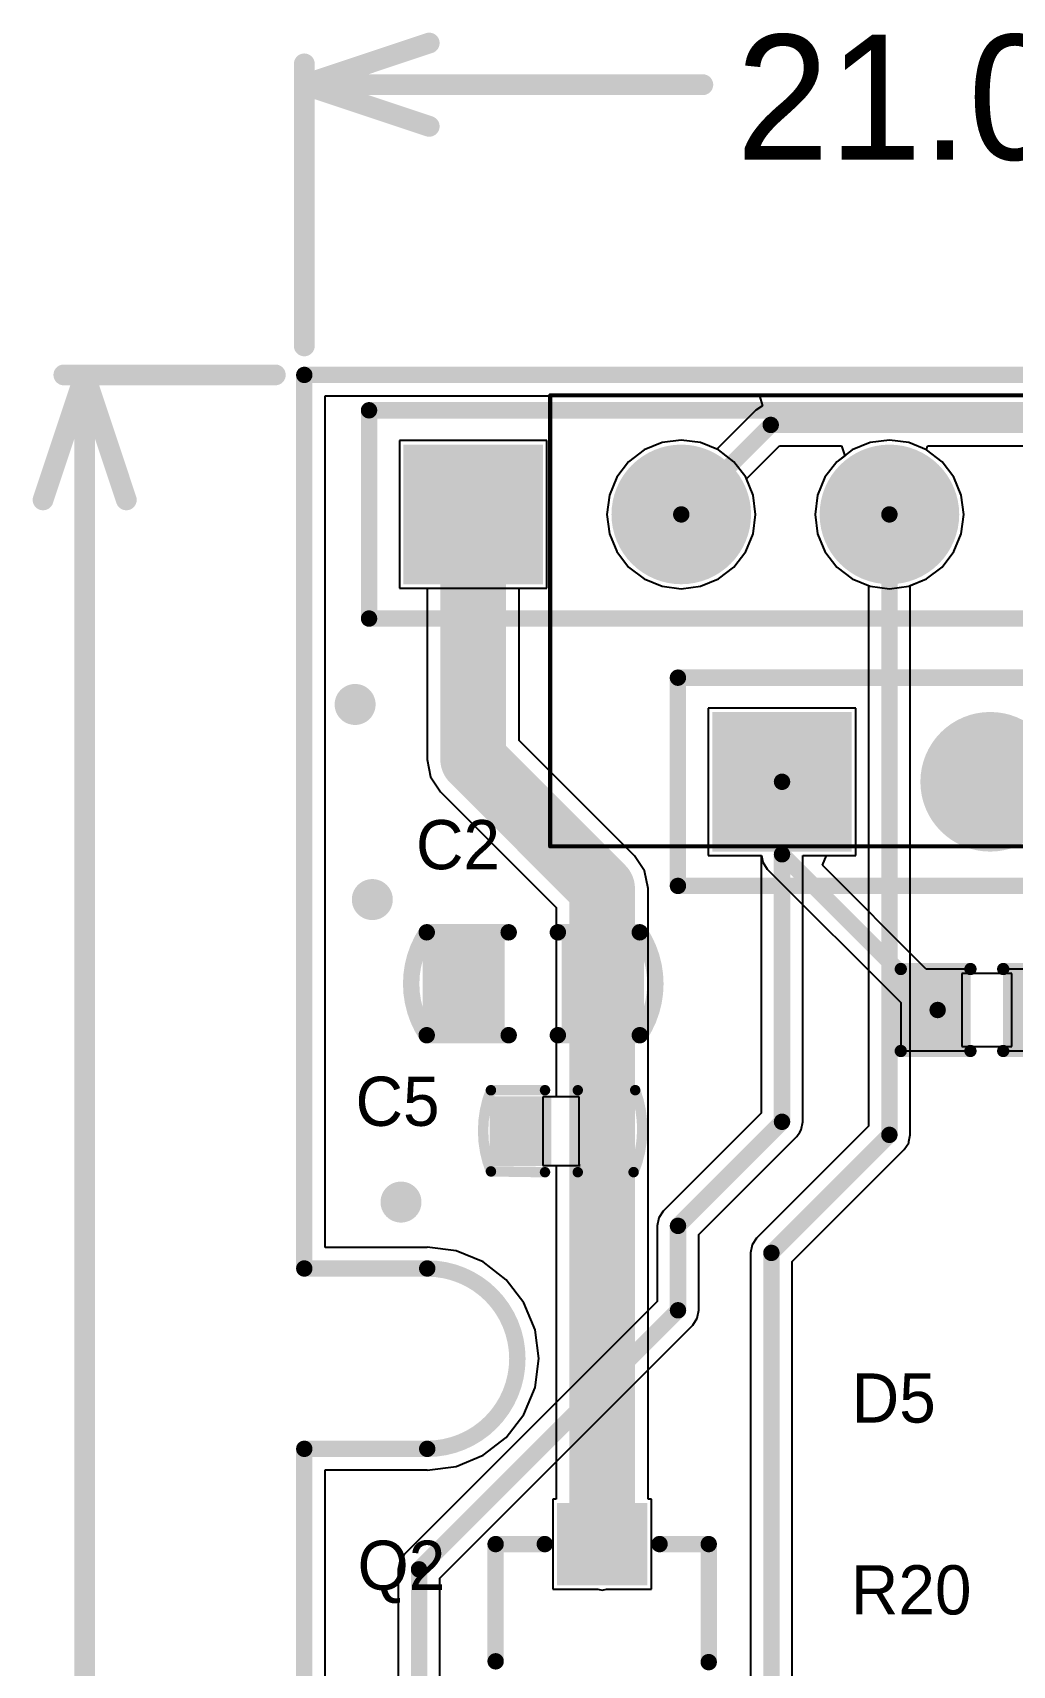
# Model space of a CAD drawing. Extents: x 10.58 to 11.54, y 9.91 to 15.27.
# Drawn here: x 10.578 to 11.049, y 14.482 to 15.266 of the extents above; entities that cross this region are included whole.
import ezdxf

# ---------------------------------------------------------------- set-up
doc = ezdxf.new("R2010")
doc.units = 0
doc.layers.get('0').update_dxf_attribs({"linetype": 'CONTINUOUS'})
for name, color, linetype in [('BOTTOMLAYER', 5, 'CONTINUOUS'), ('BOTTOMSOLDER', 6, 'CONTINUOUS'), ('KEEPOUTLAYER', 6, 'CONTINUOUS'), ('MECHANICAL2', 216, 'CONTINUOUS'), ('MULTILAYER', 9, 'CONTINUOUS'), ('PADHOLELAYER', 156, 'CONTINUOUS'), ('TOPLAYER', 1, 'CONTINUOUS'), ('TOPOVERLAY', 2, 'CONTINUOUS'), ('TOPPASTE', 8, 'CONTINUOUS'), ('TOPSOLDER', 216, 'CONTINUOUS'), ('VIAHOLELAYER', 16, 'CONTINUOUS')]:
    doc.layers.add(name, color=color, linetype=linetype)

# ---------------------------------------------------------------- blocks, each defined once
blk = doc.blocks.new('SOT_23_4')
at = {"layer": 'TOPLAYER'}
for points in [[(-0.017716, -0.015748), (0.017716, -0.015748), (-0.017716, 0.015748), (0.017716, 0.015748)], [(-0.055118, -0.102362), (-0.019685, -0.102362), (-0.055118, -0.070866), (-0.019685, -0.070866)], [(0.019686, -0.102362), (0.055119, -0.102362), (0.019686, -0.070866), (0.055119, -0.070866)]]:
    blk.add_solid(points, dxfattribs=at)
at = {"layer": 'TOPOVERLAY', "const_width": 0.003937}
for points in [[(-0.05315, 0, 1), (-0.049213, 0, 1)], [(-0.05315, 0, 1), (-0.049213, 0, 1)], [(-0.029528, 0, 1), (-0.025591, 0, 1)], [(0.025591, 0, 1), (0.029528, 0, 1)], [(0.049213, 0, 1), (0.05315, 0, 1)], [(0.049213, 0, 1), (0.05315, 0, 1)], [(-0.05315, -0.056299, 1), (-0.049213, -0.056299, 1)], [(0.049213, -0.056693, 1), (0.05315, -0.056693, 1)]]:
    blk.add_lwpolyline(points, format="xyb", close=True, dxfattribs=at)
at = {"layer": 'TOPOVERLAY', "const_width": 0.007874}
for points in [[(-0.051181, -0.056299), (-0.051181, 0)], [(-0.051181, 0), (-0.027559, 0)], [(0.027559, 0), (0.051181, 0)], [(0.051181, -0.056693), (0.051181, 0)]]:
    blk.add_lwpolyline(points, dxfattribs=at)
at = {"layer": 'TOPPASTE'}
for points in [[(-0.017716, -0.015748), (0.017716, -0.015748), (-0.017716, 0.015748), (0.017716, 0.015748)], [(-0.055118, -0.102362), (-0.019685, -0.102362), (-0.055118, -0.070866), (-0.019685, -0.070866)], [(0.019686, -0.102362), (0.055119, -0.102362), (0.019686, -0.070866), (0.055119, -0.070866)]]:
    blk.add_solid(points, dxfattribs=at)
at = {"layer": 'TOPSOLDER'}
for points in [[(-0.021716, -0.019748), (0.021716, -0.019748), (-0.021716, 0.019748), (0.021716, 0.019748)], [(-0.059118, -0.106362), (-0.015685, -0.106362), (-0.059118, -0.066866), (-0.015685, -0.066866)], [(0.015686, -0.106362), (0.059118, -0.106362), (0.015686, -0.066866), (0.059118, -0.066866)]]:
    blk.add_solid(points, dxfattribs=at)
blk = doc.blocks.new('C_0603_14')
at = {"layer": 'TOPLAYER'}
for points in [[(-0.017717, -0.019685), (-0.017717, 0.019685), (-0.049213, -0.019685), (-0.049213, 0.019685)], [(0.049213, -0.019685), (0.049213, 0.019685), (0.017717, -0.019685), (0.017717, 0.019685)]]:
    blk.add_solid(points, dxfattribs=at)
at = {"layer": 'TOPOVERLAY', "const_width": 0.007874}
for points in [[(-0.051181, -0.024708, -0.302775), (-0.051181, 0.024708)], [(0.051181, 0.024708, -0.302775), (0.051181, -0.024708)]]:
    blk.add_lwpolyline(points, format="xyb", dxfattribs=at)
at = {"layer": 'TOPOVERLAY', "const_width": 0.003937}
for points in [[(-0.05315, 0.024708, 1), (-0.049213, 0.024708, 1)], [(-0.05315, 0.024708, 1), (-0.049213, 0.024708, 1)], [(-0.01378, 0.024708, 1), (-0.009843, 0.024708, 1)], [(0.009843, 0.024708, 1), (0.01378, 0.024708, 1)], [(0.049213, 0.024708, 1), (0.05315, 0.024708, 1)], [(0.049213, 0.024708, 1), (0.05315, 0.024708, 1)], [(-0.05315, -0.024708, 1), (-0.049213, -0.024708, 1)], [(-0.05315, -0.024708, 1), (-0.049213, -0.024708, 1)], [(-0.01378, -0.024708, 1), (-0.009843, -0.024708, 1)], [(0.009843, -0.024708, 1), (0.01378, -0.024708, 1)], [(0.049213, -0.024708, 1), (0.05315, -0.024708, 1)], [(0.049213, -0.024708, 1), (0.05315, -0.024708, 1)]]:
    blk.add_lwpolyline(points, format="xyb", close=True, dxfattribs=at)
at = {"layer": 'TOPOVERLAY', "const_width": 0.007874}
for points in [[(-0.051181, 0.024708), (-0.011811, 0.024708)], [(0.011811, 0.024708), (0.051181, 0.024708)], [(-0.051181, -0.024708), (-0.011811, -0.024708)], [(0.011811, -0.024708), (0.051181, -0.024708)]]:
    blk.add_lwpolyline(points, dxfattribs=at)
at = {"layer": 'TOPPASTE'}
for points in [[(-0.017717, -0.019685), (-0.017717, 0.019685), (-0.049213, -0.019685), (-0.049213, 0.019685)], [(0.049213, -0.019685), (0.049213, 0.019685), (0.017717, -0.019685), (0.017717, 0.019685)]]:
    blk.add_solid(points, dxfattribs=at)
at = {"layer": 'TOPSOLDER'}
for points in [[(-0.013717, -0.023685), (-0.013717, 0.023685), (-0.053213, -0.023685), (-0.053213, 0.023685)], [(0.053213, -0.023685), (0.053213, 0.023685), (0.013717, -0.023685), (0.013717, 0.023685)]]:
    blk.add_solid(points, dxfattribs=at)
blk = doc.blocks.new('C_0402_17')
at = {"layer": 'TOPLAYER'}
for p, q in [((0.008518, 0.0165), (-0.008982, 0.0165)), ((-0.008982, 0.0165), (-0.008982, -0.0165)), ((0.008518, -0.016), (0.008518, 0.0165)), ((-0.008982, -0.0165), (0.009018, -0.0165)), ((0.009018, -0.0165), (0.008518, -0.016))]:
    blk.add_line(p, q, dxfattribs=at)
for points in [[(-0.00884, -0.012795), (-0.00884, 0.012795), (-0.030494, -0.012795), (-0.030494, 0.012795)], [(0.03053, -0.012795), (0.03053, 0.012795), (0.008876, -0.012795), (0.008876, 0.012795)]]:
    blk.add_solid(points, dxfattribs=at)
at = {"layer": 'TOPOVERLAY', "const_width": 0.005}
for points in [[(-0.03382, -0.019341, -0.193022), (-0.033854, 0.01965)], [(0.035464, 0.019716, -0.191665), (0.034708, -0.019637)]]:
    blk.add_lwpolyline(points, format="xyb", dxfattribs=at)
at = {"layer": 'TOPOVERLAY', "const_width": 0.0025}
for points in [[(-0.035104, 0.01965, 1), (-0.032604, 0.01965, 1)], [(-0.03509, 0.019685, 1), (-0.03259, 0.019685, 1)], [(-0.009106, 0.019685, 1), (-0.006606, 0.019685, 1)], [(0.006642, 0.019685, 1), (0.009142, 0.019685, 1)], [(0.034214, 0.019716, 1), (0.036714, 0.019716, 1)], [(0.034225, 0.019685, 1), (0.036726, 0.019685, 1)], [(-0.03509, -0.019291, 1), (-0.03259, -0.019291, 1)], [(-0.03507, -0.019341, 1), (-0.03257, -0.019341, 1)], [(-0.009106, -0.019685, 1), (-0.006606, -0.019685, 1)], [(0.006642, -0.019685, 1), (0.009142, -0.019685, 1)], [(0.033438, -0.019685, 1), (0.035938, -0.019685, 1)], [(0.033458, -0.019637, 1), (0.035958, -0.019637, 1)]]:
    blk.add_lwpolyline(points, format="xyb", close=True, dxfattribs=at)
at = {"layer": 'TOPOVERLAY', "const_width": 0.005}
for points in [[(-0.03384, 0.019685), (-0.007856, 0.019685)], [(0.007892, 0.019685), (0.035476, 0.019685)], [(-0.03384, -0.019291), (-0.007856, -0.019685)], [(0.007892, -0.019685), (0.034688, -0.019685)]]:
    blk.add_lwpolyline(points, dxfattribs=at)
at = {"layer": 'TOPPASTE'}
for points in [[(-0.00884, -0.012795), (-0.00884, 0.012795), (-0.030494, -0.012795), (-0.030494, 0.012795)], [(0.03053, -0.012795), (0.03053, 0.012795), (0.008876, -0.012795), (0.008876, 0.012795)]]:
    blk.add_solid(points, dxfattribs=at)
at = {"layer": 'TOPSOLDER'}
for points in [[(-0.00484, -0.016795), (-0.00484, 0.016795), (-0.034494, -0.016795), (-0.034494, 0.016795)], [(0.03453, -0.016795), (0.03453, 0.016795), (0.004876, -0.016795), (0.004876, 0.016795)]]:
    blk.add_solid(points, dxfattribs=at)
blk = doc.blocks.new('HDR1X5_27')
at = {"layer": 'BOTTOMLAYER', "const_width": 0.029528}
for points in [[(0.085236, 0, 1), (0.114764, 0, 1)], [(0.185236, 0, 1), (0.214764, 0, 1)], [(0.285236, 0, 1), (0.314764, 0, 1)], [(0.385236, 0, 1), (0.414764, 0, 1)]]:
    blk.add_lwpolyline(points, format="xyb", close=True, dxfattribs=at)
at = {"layer": 'BOTTOMLAYER'}
blk.add_solid([(-0.029528, -0.029528), (0.029528, -0.029528), (-0.029528, 0.029528), (0.029528, 0.029528)], dxfattribs=at)
at = {"layer": 'BOTTOMSOLDER', "const_width": 0.033528}
for points in [[(0.083236, 0, 1), (0.116764, 0, 1)], [(0.183236, 0, 1), (0.216764, 0, 1)], [(0.283236, 0, 1), (0.316764, 0, 1)], [(0.383236, 0, 1), (0.416764, 0, 1)]]:
    blk.add_lwpolyline(points, format="xyb", close=True, dxfattribs=at)
at = {"layer": 'BOTTOMSOLDER'}
blk.add_solid([(-0.033528, -0.033528), (0.033528, -0.033528), (-0.033528, 0.033528), (0.033528, 0.033528)], dxfattribs=at)
at = {"layer": 'MULTILAYER', "const_width": 0.029528}
for points in [[(0.085236, 0, 1), (0.114764, 0, 1)], [(0.185236, 0, 1), (0.214764, 0, 1)], [(0.285236, 0, 1), (0.314764, 0, 1)], [(0.385236, 0, 1), (0.414764, 0, 1)]]:
    blk.add_lwpolyline(points, format="xyb", close=True, dxfattribs=at)
at = {"layer": 'MULTILAYER'}
blk.add_solid([(-0.029528, -0.029528), (0.029528, -0.029528), (-0.029528, 0.029528), (0.029528, 0.029528)], dxfattribs=at)
at = {"layer": 'PADHOLELAYER', "const_width": 0.017716}
for points in [[(-0.008858, 0, 1), (0.008858, 0, 1)], [(0.091142, 0, 1), (0.108858, 0, 1)], [(0.191142, 0, 1), (0.208858, 0, 1)], [(0.291142, 0, 1), (0.308858, 0, 1)], [(0.391142, 0, 1), (0.408858, 0, 1)]]:
    blk.add_lwpolyline(points, format="xyb", close=True, dxfattribs=at)
at = {"layer": 'TOPLAYER', "const_width": 0.029528}
for points in [[(0.085236, 0, 1), (0.114764, 0, 1)], [(0.185236, 0, 1), (0.214764, 0, 1)], [(0.285236, 0, 1), (0.314764, 0, 1)], [(0.385236, 0, 1), (0.414764, 0, 1)]]:
    blk.add_lwpolyline(points, format="xyb", close=True, dxfattribs=at)
at = {"layer": 'TOPLAYER'}
blk.add_solid([(-0.029528, -0.029528), (0.029528, -0.029528), (-0.029528, 0.029528), (0.029528, 0.029528)], dxfattribs=at)
at = {"layer": 'TOPOVERLAY', "const_width": 0.007874}
for points in [[(-0.05, -0.05), (-0.05, 0.05)], [(-0.05, 0.05), (0.45, 0.05)], [(0.45, -0.05), (0.45, 0.05)], [(-0.05, -0.05), (0.45, -0.05)]]:
    blk.add_lwpolyline(points, dxfattribs=at)
at = {"layer": 'TOPOVERLAY', "const_width": 0.003937}
for points in [[(-0.051969, 0.05, 1), (-0.048031, 0.05, 1)], [(-0.051969, 0.05, 1), (-0.048031, 0.05, 1)], [(0.448032, 0.05, 1), (0.451968, 0.05, 1)], [(0.448032, 0.05, 1), (0.451968, 0.05, 1)], [(-0.051969, -0.05, 1), (-0.048031, -0.05, 1)], [(-0.051969, -0.05, 1), (-0.048031, -0.05, 1)], [(0.448032, -0.05, 1), (0.451968, -0.05, 1)], [(0.448032, -0.05, 1), (0.451968, -0.05, 1)]]:
    blk.add_lwpolyline(points, format="xyb", close=True, dxfattribs=at)
at = {"layer": 'TOPSOLDER', "const_width": 0.033528}
for points in [[(0.083236, 0, 1), (0.116764, 0, 1)], [(0.183236, 0, 1), (0.216764, 0, 1)], [(0.283236, 0, 1), (0.316764, 0, 1)], [(0.383236, 0, 1), (0.416764, 0, 1)]]:
    blk.add_lwpolyline(points, format="xyb", close=True, dxfattribs=at)
at = {"layer": 'TOPSOLDER'}
blk.add_solid([(-0.033528, -0.033528), (0.033528, -0.033528), (-0.033528, 0.033528), (0.033528, 0.033528)], dxfattribs=at)
blk = doc.blocks.new('HDR1X4_28')
at = {"layer": 'BOTTOMLAYER', "const_width": 0.029528}
for points in [[(0.085236, 0, 1), (0.114764, 0, 1)], [(0.185236, 0, 1), (0.214764, 0, 1)], [(0.285236, 0, 1), (0.314764, 0, 1)]]:
    blk.add_lwpolyline(points, format="xyb", close=True, dxfattribs=at)
at = {"layer": 'BOTTOMLAYER'}
blk.add_solid([(-0.029528, -0.029528), (0.029528, -0.029528), (-0.029528, 0.029528), (0.029528, 0.029528)], dxfattribs=at)
at = {"layer": 'BOTTOMSOLDER', "const_width": 0.033528}
for points in [[(0.083236, 0, 1), (0.116764, 0, 1)], [(0.183236, 0, 1), (0.216764, 0, 1)], [(0.283236, 0, 1), (0.316764, 0, 1)]]:
    blk.add_lwpolyline(points, format="xyb", close=True, dxfattribs=at)
at = {"layer": 'BOTTOMSOLDER'}
blk.add_solid([(-0.033528, -0.033528), (0.033528, -0.033528), (-0.033528, 0.033528), (0.033528, 0.033528)], dxfattribs=at)
at = {"layer": 'MULTILAYER', "const_width": 0.029528}
for points in [[(0.085236, 0, 1), (0.114764, 0, 1)], [(0.185236, 0, 1), (0.214764, 0, 1)], [(0.285236, 0, 1), (0.314764, 0, 1)]]:
    blk.add_lwpolyline(points, format="xyb", close=True, dxfattribs=at)
at = {"layer": 'MULTILAYER'}
blk.add_solid([(-0.029528, -0.029528), (0.029528, -0.029528), (-0.029528, 0.029528), (0.029528, 0.029528)], dxfattribs=at)
at = {"layer": 'PADHOLELAYER', "const_width": 0.017716}
for points in [[(-0.008858, 0, 1), (0.008858, 0, 1)], [(0.091142, 0, 1), (0.108858, 0, 1)], [(0.191142, 0, 1), (0.208858, 0, 1)], [(0.291142, 0, 1), (0.308858, 0, 1)]]:
    blk.add_lwpolyline(points, format="xyb", close=True, dxfattribs=at)
at = {"layer": 'TOPLAYER', "const_width": 0.029528}
for points in [[(0.085236, 0, 1), (0.114764, 0, 1)], [(0.185236, 0, 1), (0.214764, 0, 1)], [(0.285236, 0, 1), (0.314764, 0, 1)]]:
    blk.add_lwpolyline(points, format="xyb", close=True, dxfattribs=at)
at = {"layer": 'TOPLAYER'}
blk.add_solid([(-0.029528, -0.029528), (0.029528, -0.029528), (-0.029528, 0.029528), (0.029528, 0.029528)], dxfattribs=at)
at = {"layer": 'TOPOVERLAY', "const_width": 0.007874}
for points in [[(-0.05, -0.05), (-0.05, 0.05)], [(-0.05, 0.05), (0.35, 0.05)], [(0.35, -0.05), (0.35, 0.05)], [(-0.05, -0.05), (0.35, -0.05)]]:
    blk.add_lwpolyline(points, dxfattribs=at)
at = {"layer": 'TOPOVERLAY', "const_width": 0.003937}
for points in [[(-0.051969, 0.05, 1), (-0.048031, 0.05, 1)], [(-0.051969, 0.05, 1), (-0.048031, 0.05, 1)], [(0.348031, 0.05, 1), (0.351969, 0.05, 1)], [(0.348031, 0.05, 1), (0.351969, 0.05, 1)], [(-0.051969, -0.05, 1), (-0.048031, -0.05, 1)], [(-0.051969, -0.05, 1), (-0.048031, -0.05, 1)], [(0.348031, -0.05, 1), (0.351969, -0.05, 1)], [(0.348031, -0.05, 1), (0.351969, -0.05, 1)]]:
    blk.add_lwpolyline(points, format="xyb", close=True, dxfattribs=at)
at = {"layer": 'TOPSOLDER', "const_width": 0.033528}
for points in [[(0.083236, 0, 1), (0.116764, 0, 1)], [(0.183236, 0, 1), (0.216764, 0, 1)], [(0.283236, 0, 1), (0.316764, 0, 1)]]:
    blk.add_lwpolyline(points, format="xyb", close=True, dxfattribs=at)
at = {"layer": 'TOPSOLDER'}
blk.add_solid([(-0.033528, -0.033528), (0.033528, -0.033528), (-0.033528, 0.033528), (0.033528, 0.033528)], dxfattribs=at)
blk = doc.blocks.new('R_0402_49')
at = {"layer": 'TOPLAYER'}
for p, q in [((0.017, 0.0175), (-0.007, 0.0175)), ((-0.007, 0.0175), (-0.007, -0.0175)), ((0.017, -0.0175), (0.017, 0.0175)), ((-0.007, -0.0175), (0.017, -0.0175))]:
    blk.add_line(p, q, dxfattribs=at)
for points in [[(-0.006811, -0.01378), (-0.006811, 0.01378), (-0.030433, -0.01378), (-0.030433, 0.01378)], [(0.040433, -0.01378), (0.040433, 0.01378), (0.016811, -0.01378), (0.016811, 0.01378)]]:
    blk.add_solid(points, dxfattribs=at)
at = {"layer": 'TOPOVERLAY', "const_width": 0.005906}
for points in [[(-0.036339, -0.019685), (-0.036339, 0.019685)], [(-0.036339, 0.019685), (-0.002874, 0.019685)], [(0.012874, 0.019685), (0.046339, 0.019685)], [(0.046339, -0.019685), (0.046339, 0.019685)], [(-0.036339, -0.019685), (-0.002874, -0.019685)], [(0.012874, -0.019685), (0.046339, -0.019685)]]:
    blk.add_lwpolyline(points, dxfattribs=at)
at = {"layer": 'TOPOVERLAY', "const_width": 0.002953}
for points in [[(-0.037815, 0.019685, 1), (-0.034862, 0.019685, 1)], [(-0.037815, 0.019685, 1), (-0.034862, 0.019685, 1)], [(-0.00435, 0.019685, 1), (-0.001398, 0.019685, 1)], [(0.011398, 0.019685, 1), (0.01435, 0.019685, 1)], [(0.044862, 0.019685, 1), (0.047815, 0.019685, 1)], [(0.044862, 0.019685, 1), (0.047815, 0.019685, 1)], [(-0.037815, -0.019685, 1), (-0.034862, -0.019685, 1)], [(-0.037815, -0.019685, 1), (-0.034862, -0.019685, 1)], [(-0.00435, -0.019685, 1), (-0.001398, -0.019685, 1)], [(0.011398, -0.019685, 1), (0.01435, -0.019685, 1)], [(0.044862, -0.019685, 1), (0.047815, -0.019685, 1)], [(0.044862, -0.019685, 1), (0.047815, -0.019685, 1)]]:
    blk.add_lwpolyline(points, format="xyb", close=True, dxfattribs=at)
at = {"layer": 'TOPPASTE'}
for points in [[(-0.006811, -0.01378), (-0.006811, 0.01378), (-0.030433, -0.01378), (-0.030433, 0.01378)], [(0.040433, -0.01378), (0.040433, 0.01378), (0.016811, -0.01378), (0.016811, 0.01378)]]:
    blk.add_solid(points, dxfattribs=at)
at = {"layer": 'TOPSOLDER'}
for points in [[(-0.002811, -0.01778), (-0.002811, 0.01778), (-0.034433, -0.01778), (-0.034433, 0.01778)], [(0.044433, -0.01778), (0.044433, 0.01778), (0.012811, -0.01778), (0.012811, 0.01778)]]:
    blk.add_solid(points, dxfattribs=at)

msp = doc.modelspace()

# ---------------------------------------------------------------- linework, layer by layer
at = {"layer": 'BOTTOMLAYER'}
for p, q in [((10.718394, 14.683002), (10.718394, 15.092065)), ((10.718394, 15.092065), (10.927038, 15.092065)), ((10.928489, 15.087281), (10.925347, 15.085181)), ((10.927038, 15.092065), (10.928489, 15.087281)), ((10.925347, 15.085181), (10.906543, 15.066377)), ((10.824892, 15.070534), (10.754026, 15.070534)), ((10.754026, 15.070534), (10.754026, 14.999668)), ((10.824892, 14.999668), (10.824892, 15.070534)), ((10.889459, 15.070839), (10.880209, 15.069622)), ((10.898709, 15.069622), (10.889459, 15.070839)), ((10.871589, 15.066051), (10.864188, 15.060372)), ((10.880209, 15.069622), (10.871589, 15.066051)), ((10.906543, 15.066377), (10.898709, 15.069622)), ((10.920735, 15.052184), (10.9366, 15.06805)), ((10.9366, 15.06805), (10.966416, 15.06805)), ((10.968023, 15.063315), (10.964188, 15.060372)), ((10.966416, 15.06805), (10.968023, 15.063315)), ((11.007328, 15.066051), (11.007726, 15.06805)), ((11.01473, 15.060372), (11.007328, 15.066051)), ((11.007726, 15.06805), (11.166416, 15.06805)), ((10.864188, 15.060372), (10.858508, 15.05297)), ((10.964188, 15.060372), (10.958508, 15.05297)), ((11.020409, 15.05297), (11.01473, 15.060372)), ((10.858508, 15.05297), (10.854938, 15.044351)), ((10.92398, 15.044351), (10.920735, 15.052184)), ((10.958508, 15.05297), (10.954938, 15.044351)), ((11.02398, 15.044351), (11.020409, 15.05297)), ((10.854938, 15.044351), (10.85372, 15.035101)), ((10.925197, 15.035101), (10.92398, 15.044351)), ((10.954938, 15.044351), (10.95372, 15.035101)), ((11.025198, 15.035101), (11.02398, 15.044351)), ((10.85372, 15.035101), (10.854938, 15.025851)), ((10.92398, 15.025851), (10.925197, 15.035101)), ((10.95372, 15.035101), (10.954938, 15.025851)), ((11.02398, 15.025851), (11.025198, 15.035101)), ((10.854938, 15.025851), (10.858508, 15.017231)), ((10.920409, 15.017231), (10.92398, 15.025851)), ((10.954938, 15.025851), (10.958508, 15.017231)), ((11.020409, 15.017231), (11.02398, 15.025851)), ((10.858508, 15.017231), (10.864188, 15.00983)), ((10.91473, 15.00983), (10.920409, 15.017231)), ((10.958508, 15.017231), (10.964188, 15.00983)), ((11.01473, 15.00983), (11.020409, 15.017231)), ((10.864188, 15.00983), (10.871589, 15.00415)), ((10.907328, 15.00415), (10.91473, 15.00983)), ((10.964188, 15.00983), (10.971589, 15.00415)), ((11.007328, 15.00415), (11.01473, 15.00983)), ((10.871589, 15.00415), (10.880209, 15.00058)), ((10.880209, 15.00058), (10.889459, 14.999362)), ((10.889459, 14.999362), (10.898709, 15.00058)), ((10.898709, 15.00058), (10.907328, 15.00415)), ((10.971589, 15.00415), (10.979423, 15.000905)), ((10.979423, 15.000905), (10.979423, 14.741294)), ((10.999494, 15.000905), (11.007328, 15.00415)), ((10.999494, 14.737138), (10.999494, 15.000905)), ((10.754026, 14.999668), (10.824892, 14.999668)), ((10.973292, 14.942134), (10.902426, 14.942134)), ((10.902426, 14.942134), (10.902426, 14.871268)), ((10.973292, 14.871268), (10.973292, 14.942134)), ((10.902426, 14.871268), (10.927824, 14.871268)), ((10.927824, 14.871268), (10.927824, 14.747568)), ((10.947894, 14.743412), (10.947894, 14.871268)), ((10.947894, 14.871268), (10.973292, 14.871268)), ((10.927824, 14.747568), (10.88079, 14.700535)), ((10.979423, 14.741294), (10.925672, 14.687543)), ((10.94713, 14.739571), (10.947894, 14.743412)), ((10.897922, 14.689282), (10.944955, 14.736315)), ((10.944955, 14.736315), (10.946408, 14.738491)), ((10.946408, 14.738491), (10.94713, 14.739571)), ((10.996555, 14.730042), (10.99873, 14.733297)), ((10.99873, 14.733297), (10.998857, 14.733934)), ((10.998857, 14.733934), (10.999494, 14.737138)), ((10.942804, 14.67629), (10.996555, 14.730042)), ((10.878615, 14.69728), (10.877851, 14.693439)), ((10.88079, 14.700535), (10.878615, 14.69728)), ((10.877851, 14.693439), (10.877851, 14.657045)), ((10.897922, 14.652888), (10.897922, 14.689282)), ((10.925672, 14.687543), (10.923497, 14.684287)), ((10.767414, 14.683002), (10.718394, 14.683002)), ((10.781289, 14.681441), (10.767414, 14.683268)), ((10.767414, 14.683268), (10.767414, 14.683002)), ((10.794218, 14.676085), (10.781289, 14.681441)), ((10.923497, 14.684287), (10.922733, 14.680447)), ((10.922733, 14.680447), (10.922733, 13.722179)), ((10.805321, 14.667566), (10.794218, 14.676085)), ((10.942804, 13.815668), (10.942804, 14.67629)), ((10.81384, 14.656463), (10.805321, 14.667566)), ((10.877851, 14.657045), (10.756381, 14.535574)), ((10.819195, 14.643534), (10.81384, 14.656463)), ((10.894982, 14.645792), (10.897158, 14.649048)), ((10.897158, 14.649048), (10.897922, 14.652888)), ((10.897922, 14.652888), (10.897922, 14.652888)), ((10.897922, 14.652888), (10.897922, 14.652888)), ((10.897922, 14.652888), (10.897922, 14.652888)), ((10.897922, 14.652888), (10.897922, 14.652888)), ((10.897922, 14.652888), (10.897922, 14.652888)), ((10.897922, 14.652888), (10.897922, 14.652888)), ((10.897922, 14.652888), (10.897922, 14.652888)), ((10.897922, 14.652888), (10.897922, 14.652888)), ((10.897922, 14.652888), (10.897922, 14.652888)), ((10.897922, 14.652888), (10.897922, 14.652888)), ((10.897922, 14.652888), (10.897922, 14.652888)), ((10.897922, 14.652888), (10.897922, 14.652888)), ((10.897922, 14.652888), (10.897922, 14.652888)), ((10.897922, 14.652888), (10.897922, 14.652888)), ((10.897922, 14.652888), (10.897922, 14.652888)), ((10.897922, 14.652888), (10.897922, 14.652888)), ((10.897922, 14.652888), (10.897922, 14.652888)), ((10.897922, 14.652888), (10.897922, 14.652888)), ((10.897922, 14.652888), (10.897922, 14.652888)), ((10.897922, 14.652888), (10.897922, 14.652888)), ((10.897922, 14.652888), (10.897922, 14.652888)), ((10.897922, 14.652888), (10.897922, 14.652888)), ((10.897922, 14.652888), (10.897922, 14.652888)), ((10.897922, 14.652888), (10.897922, 14.652888)), ((10.897922, 14.652888), (10.897922, 14.652888)), ((10.897922, 14.652888), (10.897922, 14.652888)), ((10.897922, 14.652888), (10.897922, 14.652888)), ((10.897922, 14.652888), (10.897922, 14.652888)), ((10.897922, 14.652888), (10.897922, 14.652888)), ((10.897922, 14.652888), (10.897922, 14.652888)), ((10.897922, 14.652888), (10.897922, 14.652888)), ((10.897922, 14.652888), (10.897922, 14.652888)), ((10.897922, 14.652888), (10.897922, 14.652888)), ((10.897922, 14.652888), (10.897922, 14.652888)), ((10.773512, 14.524322), (10.894982, 14.645792)), ((10.821022, 14.629659), (10.819195, 14.643534)), ((10.819195, 14.615785), (10.821022, 14.629659)), ((10.81384, 14.602855), (10.819195, 14.615785)), ((10.805321, 14.591753), (10.81384, 14.602855)), ((10.794218, 14.583233), (10.805321, 14.591753)), ((10.767414, 14.576051), (10.781289, 14.577878)), ((10.781289, 14.577878), (10.794218, 14.583233)), ((10.718394, 12.651505), (10.718394, 14.576317)), ((10.718394, 14.576317), (10.767414, 14.576317)), ((10.767414, 14.576317), (10.767414, 14.576051)), ((10.754205, 14.532319), (10.753442, 14.528479)), ((10.756381, 14.535574), (10.754205, 14.532319)), ((10.753442, 14.528479), (10.753442, 13.612731)), ((10.773512, 13.616887), (10.773512, 14.524322))]:
    msp.add_line(p, q, dxfattribs=at)
at = {"layer": 'BOTTOMLAYER', "const_width": 0.007874}
for points in [[(10.889459, 15.035101), (10.932443, 15.078085)], [(10.932443, 15.078085), (11.423713, 15.078085)], [(10.989459, 14.737138), (10.989459, 15.035101)], [(10.937859, 14.743412), (10.937859, 14.906701)], [(10.887886, 14.693439), (10.937859, 14.743412)], [(10.932768, 14.680447), (10.989459, 14.737138)], [(10.887886, 14.652888), (10.887886, 14.693439)], [(10.932768, 13.722179), (10.932768, 14.680447)], [(10.763477, 14.528479), (10.887886, 14.652888)], [(10.763477, 13.61273), (10.763477, 14.528479)]]:
    msp.add_lwpolyline(points, dxfattribs=at)
at = {"layer": 'BOTTOMLAYER'}
for points, const_width in [([(10.930475, 15.078085, 1), (10.934412, 15.078085, 1)], 0.003937), ([(10.930475, 15.078085, 1), (10.934412, 15.078085, 1)], 0.003937), ([(10.88749, 15.035101, 1), (10.891427, 15.035101, 1)], 0.003937), ([(10.98749, 15.035101, 1), (10.991427, 15.035101, 1)], 0.003937), ([(10.727847, 14.943833, 1), (10.737689, 14.943833, 1)], 0.009843), ([(10.93589, 14.906701, 1), (10.939827, 14.906701, 1)], 0.003937), ([(10.736115, 14.850132, 1), (10.745957, 14.850132, 1)], 0.009843), ([(10.93589, 14.743412, 1), (10.939827, 14.743412, 1)], 0.003937), ([(10.93589, 14.743412, 1), (10.939827, 14.743412, 1)], 0.003937), ([(10.98749, 14.737138, 1), (10.991427, 14.737138, 1)], 0.003937), ([(10.98749, 14.737138, 1), (10.991427, 14.737138, 1)], 0.003937), ([(10.749894, 14.704856, 1), (10.759737, 14.704856, 1)], 0.009843), ([(10.885918, 14.693439, 1), (10.889855, 14.693439, 1)], 0.003937), ([(10.885918, 14.693439, 1), (10.889855, 14.693439, 1)], 0.003937), ([(10.9308, 14.680447, 1), (10.934737, 14.680447, 1)], 0.003937), ([(10.9308, 14.680447, 1), (10.934737, 14.680447, 1)], 0.003937), ([(10.885918, 14.652888, 1), (10.889855, 14.652888, 1)], 0.003937), ([(10.885918, 14.652888, 1), (10.889855, 14.652888, 1)], 0.003937), ([(10.761508, 14.528479, 1), (10.765445, 14.528479, 1)], 0.003937), ([(10.761508, 14.528479, 1), (10.765445, 14.528479, 1)], 0.003937)]:
    msp.add_lwpolyline(points, format="xyb", close=True, dxfattribs=dict(at, const_width=const_width))
at = {"layer": 'KEEPOUTLAYER'}
for points, const_width in [([(10.708359, 15.241471), (10.768359, 15.261471)], 0.01), ([(10.708359, 15.116038), (10.708359, 15.251471)], 0.01), ([(10.708359, 15.241471), (10.899806, 15.241471)], 0.01), ([(10.708359, 15.241471), (10.768359, 15.221471)], 0.01), ([(10.582847, 15.042101), (10.602847, 15.102101)], 0.01), ([(10.592847, 15.102101), (10.694422, 15.102101)], 0.01), ([(10.602847, 12.93514), (10.602847, 15.102101)], 0.01), ([(10.602847, 15.102101), (10.622847, 15.042101)], 0.01), ([(10.708359, 14.672966), (10.708359, 15.102101)], 0.007874), ([(10.708359, 15.102101), (11.535131, 15.102101)], 0.007874), ([(10.708359, 14.672966), (10.767414, 14.672966)], 0.007874), ([(10.708359, 12.641469), (10.708359, 14.586352)], 0.007874), ([(10.708359, 14.586352), (10.767414, 14.586352)], 0.007874)]:
    msp.add_lwpolyline(points, dxfattribs=dict(at, const_width=const_width))
for points, const_width in [([(10.765859, 15.261471, 1), (10.770859, 15.261471, 1)], 0.005), ([(10.705859, 15.251471, 1), (10.710859, 15.251471, 1)], 0.005), ([(10.705859, 15.241471, 1), (10.710859, 15.241471, 1)], 0.005), ([(10.705859, 15.241471, 1), (10.710859, 15.241471, 1)], 0.005), ([(10.705859, 15.241471, 1), (10.710859, 15.241471, 1)], 0.005), ([(10.897306, 15.241471, 1), (10.902306, 15.241471, 1)], 0.005), ([(10.765859, 15.221471, 1), (10.770859, 15.221471, 1)], 0.005), ([(10.705859, 15.116038, 1), (10.710859, 15.116038, 1)], 0.005), ([(10.590347, 15.102101, 1), (10.595347, 15.102101, 1)], 0.005), ([(10.600347, 15.102101, 1), (10.605347, 15.102101, 1)], 0.005), ([(10.600347, 15.102101, 1), (10.605347, 15.102101, 1)], 0.005), ([(10.600347, 15.102101, 1), (10.605347, 15.102101, 1)], 0.005), ([(10.691922, 15.102101, 1), (10.696922, 15.102101, 1)], 0.005), ([(10.70639, 15.102101, 1), (10.710327, 15.102101, 1)], 0.003937), ([(10.70639, 15.102101, 1), (10.710327, 15.102101, 1)], 0.003937), ([(10.580347, 15.042101, 1), (10.585347, 15.042101, 1)], 0.005), ([(10.620347, 15.042101, 1), (10.625347, 15.042101, 1)], 0.005), ([(10.70639, 14.672966, 1), (10.710327, 14.672966, 1)], 0.003937), ([(10.70639, 14.672966, 1), (10.710327, 14.672966, 1)], 0.003937), ([(10.765446, 14.672966, 1), (10.769383, 14.672966, 1)], 0.003937), ([(10.765446, 14.672966, 1), (10.769383, 14.672966, 1)], 0.003937), ([(10.70639, 14.586352, 1), (10.710327, 14.586352, 1)], 0.003937), ([(10.70639, 14.586352, 1), (10.710327, 14.586352, 1)], 0.003937), ([(10.765446, 14.586352, 1), (10.769383, 14.586352, 1)], 0.003937), ([(10.765446, 14.586352, 1), (10.769383, 14.586352, 1)], 0.003937)]:
    msp.add_lwpolyline(points, format="xyb", close=True, dxfattribs=dict(at, const_width=const_width))
at = {"layer": 'KEEPOUTLAYER', "const_width": 0.007874}
msp.add_lwpolyline([(10.767414, 14.672966, -1), (10.767414, 14.586352)], format="xyb", dxfattribs=at)
at = {"layer": 'MECHANICAL2', "const_width": 0.001969}
for points in [[(10.826469, 14.875723), (10.826469, 15.092258)], [(10.826469, 15.092258), (11.086312, 15.092258)], [(10.826469, 14.875723), (11.086312, 14.875723)]]:
    msp.add_lwpolyline(points, dxfattribs=at)
at = {"layer": 'MECHANICAL2', "const_width": 0.000984}
for points in [[(10.825977, 15.092258, 1), (10.826961, 15.092258, 1)], [(10.825977, 15.092258, 1), (10.826961, 15.092258, 1)], [(10.825977, 14.875723, 1), (10.826961, 14.875723, 1)], [(10.825977, 14.875723, 1), (10.826961, 14.875723, 1)]]:
    msp.add_lwpolyline(points, format="xyb", close=True, dxfattribs=at)
at = {"layer": 'MULTILAYER', "const_width": 0.009843}
for points in [[(10.727847, 14.943833, 1), (10.737689, 14.943833, 1)], [(10.736115, 14.850132, 1), (10.745957, 14.850132, 1)], [(10.749894, 14.704856, 1), (10.759737, 14.704856, 1)]]:
    msp.add_lwpolyline(points, format="xyb", close=True, dxfattribs=at)
at = {"layer": 'TOPLAYER'}
for p, q in [((10.718394, 14.683002), (10.718394, 15.092065)), ((10.718394, 15.092065), (11.525096, 15.092065)), ((10.824892, 15.070534), (10.754026, 15.070534)), ((10.754026, 15.070534), (10.754026, 14.999668)), ((10.824892, 14.999668), (10.824892, 15.070534)), ((10.889459, 15.070839), (10.880209, 15.069622)), ((10.898709, 15.069622), (10.889459, 15.070839)), ((10.989459, 15.070839), (10.980209, 15.069622)), ((10.998709, 15.069622), (10.989459, 15.070839)), ((10.871589, 15.066051), (10.864188, 15.060372)), ((10.880209, 15.069622), (10.871589, 15.066051)), ((10.907328, 15.066051), (10.898709, 15.069622)), ((10.91473, 15.060372), (10.907328, 15.066051)), ((10.971589, 15.066051), (10.964188, 15.060372)), ((10.980209, 15.069622), (10.971589, 15.066051)), ((11.007328, 15.066051), (10.998709, 15.069622)), ((11.01473, 15.060372), (11.007328, 15.066051)), ((10.864188, 15.060372), (10.858508, 15.05297)), ((10.920409, 15.05297), (10.91473, 15.060372)), ((10.964188, 15.060372), (10.958508, 15.05297)), ((11.020409, 15.05297), (11.01473, 15.060372)), ((10.858508, 15.05297), (10.854938, 15.044351)), ((10.92398, 15.044351), (10.920409, 15.05297)), ((10.958508, 15.05297), (10.954938, 15.044351)), ((11.02398, 15.044351), (11.020409, 15.05297)), ((10.854938, 15.044351), (10.85372, 15.035101)), ((10.925197, 15.035101), (10.92398, 15.044351)), ((10.954938, 15.044351), (10.95372, 15.035101)), ((11.025198, 15.035101), (11.02398, 15.044351)), ((10.85372, 15.035101), (10.854938, 15.025851)), ((10.92398, 15.025851), (10.925197, 15.035101)), ((10.95372, 15.035101), (10.954938, 15.025851)), ((11.02398, 15.025851), (11.025198, 15.035101)), ((10.854938, 15.025851), (10.858508, 15.017231)), ((10.920409, 15.017231), (10.92398, 15.025851)), ((10.954938, 15.025851), (10.958508, 15.017231)), ((11.020409, 15.017231), (11.02398, 15.025851)), ((10.858508, 15.017231), (10.864188, 15.00983)), ((10.91473, 15.00983), (10.920409, 15.017231)), ((10.958508, 15.017231), (10.964188, 15.00983)), ((11.01473, 15.00983), (11.020409, 15.017231)), ((10.864188, 15.00983), (10.871589, 15.00415)), ((10.907328, 15.00415), (10.91473, 15.00983)), ((10.964188, 15.00983), (10.971589, 15.00415)), ((11.007328, 15.00415), (11.01473, 15.00983)), ((10.871589, 15.00415), (10.880209, 15.00058)), ((10.880209, 15.00058), (10.889459, 14.999362)), ((10.889459, 14.999362), (10.898709, 15.00058)), ((10.898709, 15.00058), (10.907328, 15.00415)), ((10.971589, 15.00415), (10.980209, 15.00058)), ((10.980209, 15.00058), (10.989459, 14.999362)), ((10.989459, 14.999362), (10.998709, 15.00058)), ((10.998709, 15.00058), (11.007328, 15.00415)), ((10.754026, 14.999668), (10.767381, 14.999668)), ((10.767381, 14.999668), (10.767381, 14.917457)), ((10.811537, 14.926602), (10.811537, 14.999668)), ((10.811537, 14.999668), (10.824892, 14.999668)), ((10.973292, 14.942134), (10.902426, 14.942134)), ((10.902426, 14.942134), (10.902426, 14.871268)), ((10.973292, 14.871268), (10.973292, 14.942134)), ((10.86707, 14.871069), (10.811537, 14.926602)), ((10.767381, 14.917457), (10.769062, 14.909009)), ((10.769062, 14.909009), (10.773848, 14.901846)), ((10.773848, 14.901846), (10.773847, 14.901846)), ((10.773847, 14.901846), (10.773848, 14.901846)), ((10.773848, 14.901846), (10.829381, 14.846312)), ((10.86707, 14.871068), (10.86707, 14.871069)), ((10.86707, 14.871069), (10.86707, 14.871069)), ((10.86707, 14.871069), (10.86707, 14.871069)), ((10.86707, 14.871069), (10.86707, 14.871069)), ((10.86707, 14.871069), (10.86707, 14.871069)), ((10.86707, 14.871069), (10.86707, 14.871069)), ((10.86707, 14.871069), (10.86707, 14.871069)), ((10.871856, 14.863906), (10.86707, 14.871068)), ((10.86707, 14.871068), (10.86707, 14.871068)), ((10.902426, 14.871268), (10.927945, 14.871268)), ((10.927945, 14.871268), (10.928587, 14.868038)), ((10.928587, 14.868038), (10.930763, 14.864783)), ((10.957281, 14.866648), (10.959195, 14.871268)), ((11.007144, 14.816786), (10.957281, 14.866648)), ((10.959195, 14.871268), (10.973292, 14.871268)), ((10.873537, 14.855457), (10.871856, 14.863906)), ((10.930763, 14.864783), (10.99492, 14.800625)), ((10.873537, 14.562254), (10.873537, 14.855457)), ((10.829381, 14.846312), (10.829381, 14.755401)), ((11.030353, 14.816786), (11.007144, 14.816786)), ((11.030353, 14.814601), (11.030353, 14.816786)), ((11.042164, 14.814601), (11.030353, 14.814601)), ((11.077597, 14.816786), (11.042164, 14.816786)), ((11.042164, 14.816786), (11.042164, 14.814601)), ((10.99492, 14.800625), (10.99492, 14.777416)), ((10.99492, 14.777416), (11.030353, 14.777416)), ((11.030353, 14.777416), (11.030353, 14.779601)), ((11.030353, 14.779601), (11.042164, 14.779601)), ((11.042164, 14.779601), (11.042164, 14.777416)), ((11.042164, 14.777416), (11.077597, 14.777416)), ((10.829381, 14.755401), (10.822877, 14.755401)), ((10.822877, 14.755401), (10.822877, 14.722401)), ((10.822877, 14.722401), (10.829381, 14.722401)), ((10.829381, 14.722401), (10.829381, 14.562254)), ((10.767414, 14.683002), (10.718394, 14.683002)), ((10.781289, 14.681441), (10.767414, 14.683268)), ((10.767414, 14.683268), (10.767414, 14.683002)), ((10.794218, 14.676085), (10.781289, 14.681441)), ((10.805321, 14.667566), (10.794218, 14.676085)), ((10.81384, 14.656463), (10.805321, 14.667566)), ((10.819195, 14.643534), (10.81384, 14.656463)), ((10.821022, 14.629659), (10.819195, 14.643534)), ((10.819195, 14.615785), (10.821022, 14.629659)), ((10.81384, 14.602855), (10.819195, 14.615785)), ((10.805321, 14.591753), (10.81384, 14.602855)), ((10.794218, 14.583233), (10.805321, 14.591753)), ((10.767414, 14.576051), (10.781289, 14.577878)), ((10.781289, 14.577878), (10.794218, 14.583233)), ((10.718394, 12.651505), (10.718394, 14.576317)), ((10.718394, 14.576317), (10.767414, 14.576317)), ((10.767414, 14.576317), (10.767414, 14.576051)), ((10.829381, 14.562254), (10.827837, 14.562254)), ((10.827837, 14.562254), (10.827837, 14.518947)), ((10.875081, 14.562254), (10.873537, 14.562254)), ((10.875081, 14.518947), (10.875081, 14.562254)), ((10.827837, 14.518947), (10.849326, 14.518947)), ((10.849326, 14.518947), (10.851459, 14.518523)), ((10.851459, 14.518523), (10.853591, 14.518947)), ((10.853591, 14.518947), (10.875081, 14.518947))]:
    msp.add_line(p, q, dxfattribs=at)
for points, const_width in [([(10.789459, 14.917457), (10.789459, 15.035101)], 0.031496), ([(10.789459, 14.917457), (10.851459, 14.855457)], 0.031496), ([(10.937859, 14.871879), (10.937859, 14.906701)], 0.007874), ([(10.937859, 14.871879), (11.012637, 14.797101)], 0.007874), ([(10.851459, 14.540601), (10.851459, 14.855457)], 0.031496)]:
    msp.add_lwpolyline(points, dxfattribs=dict(at, const_width=const_width))
for points, const_width in [([(10.781585, 15.035101, 1), (10.797333, 15.035101, 1)], 0.015748), ([(10.727847, 14.943833, 1), (10.737689, 14.943833, 1)], 0.009843), ([(10.781585, 14.917457, 1), (10.797333, 14.917457, 1)], 0.015748), ([(10.781585, 14.917457, 1), (10.797333, 14.917457, 1)], 0.015748), ([(10.93589, 14.906701, 1), (10.939827, 14.906701, 1)], 0.003937), ([(10.93589, 14.871879, 1), (10.939827, 14.871879, 1)], 0.003937), ([(10.93589, 14.871879, 1), (10.939827, 14.871879, 1)], 0.003937), ([(10.843585, 14.855457, 1), (10.859333, 14.855457, 1)], 0.015748), ([(10.843585, 14.855457, 1), (10.859333, 14.855457, 1)], 0.015748), ([(10.736115, 14.850132, 1), (10.745957, 14.850132, 1)], 0.009843), ([(11.010668, 14.797101, 1), (11.014605, 14.797101, 1)], 0.003937), ([(10.749894, 14.704856, 1), (10.759737, 14.704856, 1)], 0.009843), ([(10.843585, 14.540601, 1), (10.859333, 14.540601, 1)], 0.015748)]:
    msp.add_lwpolyline(points, format="xyb", close=True, dxfattribs=dict(at, const_width=const_width))
at = {"layer": 'VIAHOLELAYER', "const_width": 0.005906}
for points in [[(10.729816, 14.943833, 1), (10.735721, 14.943833, 1)], [(10.738083, 14.850132, 1), (10.743989, 14.850132, 1)], [(10.751863, 14.704856, 1), (10.757768, 14.704856, 1)]]:
    msp.add_lwpolyline(points, format="xyb", close=True, dxfattribs=at)

# ---------------------------------------------------------------- block references
at = {"rotation": 360}
for name, p in [('HDR1X5_27', (10.789459, 15.035101)), ('HDR1X4_28', (10.937859, 14.906701)), ('C_0603_14', (10.818359, 14.809701)), ('R_0402_49', (11.031259, 14.797101)), ('C_0402_17', (10.831859, 14.738901)), ('SOT_23_4', (10.851459, 14.540601))]:
    msp.add_blockref(name, p, dxfattribs=at)

# ---------------------------------------------------------------- texts
at = {"layer": 'KEEPOUTLAYER'}
msp.add_text('21.00mm', height=0.06, dxfattribs=at).set_placement((10.915806, 15.20548))
at = {"layer": 'TOPOVERLAY'}
for s, p in [('C2', (10.762, 14.8647)), ('D5', (10.971351, 14.598951)), ('R20', (10.970943, 14.506808))]:
    msp.add_text(s, height=0.023622, dxfattribs=at).set_placement(p)
for s, p in [('C5', (10.732967, 14.741458)), ('Q2', (10.733949, 14.518636))]:
    msp.add_text(s, height=0.023622, rotation=360, dxfattribs=at).set_placement(p)

doc.saveas('drawing.dxf')
